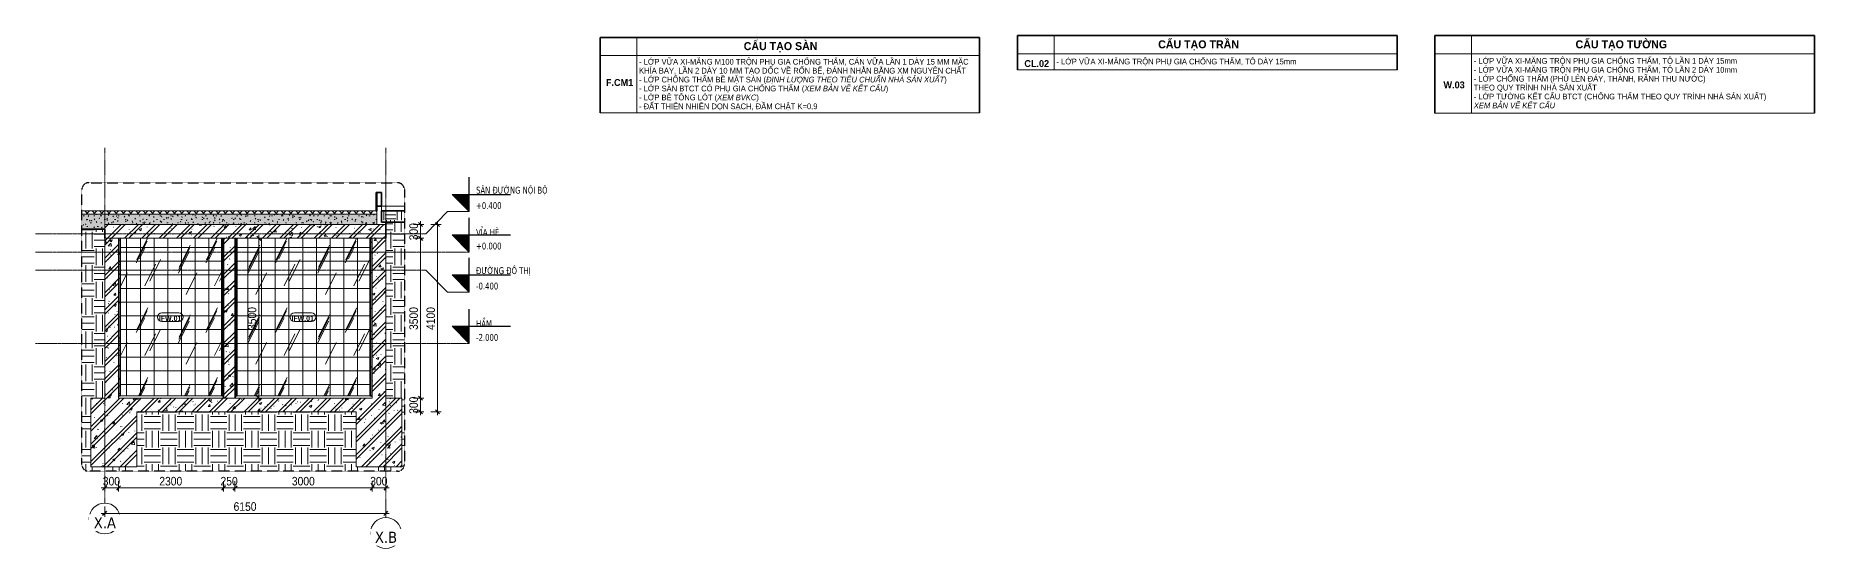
# Model space of a CAD drawing. Header units: millimetres. Extents: x 83532 to 228915, y -7302 to 22802.
# Drawn here: x 190004 to 228915, y -6490 to 4739 of the extents above; entities that cross this region are included whole.
import ezdxf

# ---------------------------------------------------------------- set-up
doc = ezdxf.new("R2010")
doc.units = ezdxf.units.MM
for name, pattern in [('Centre', [31.75, 6.35, -4.7625, 15.875, -4.7625]), ('Grid Line', [22.225, 12.7, -3.175, 3.175, -3.175]), ('Hidden', [7.14375, 4.7625, -2.38125])]:
    doc.linetypes.add(name, pattern=pattern)
for name, color, linetype, lineweight in [('0-3', 10, 'Continuous', 5), ('A-ANNO-DIMS', 211, 'Continuous', 9), ('A-ANNO-DIMS-75', 211, 'Continuous', 9), ('A-DETL-GENF', 92, 'Continuous', 18), ('A-DETL-GENF-1', 9, 'Continuous', 18), ('A-DETL-GENF-3', 92, 'Hidden', 25), ('A-DETL-MEDM', 33, 'Continuous', 35), ('A-DETL-THIN', 151, 'Continuous', 18), ('A-FLOR-FNSH-1', 250, 'Continuous', 35), ('A-FLOR-FNSH-2', 7, 'Continuous', 18), ('A-FLOR-LEVL', 51, 'Continuous', 9), ('A-FLOR-LEVL-1', 51, 'Continuous', 25), ('A-FLOR-LEVL-2', 51, 'Centre', 9), ('A-FLOR-MCUT', 51, 'Continuous', 18), ('A-FLOR-PATT-1', 8, 'Continuous', 18), ('A-WALL', 113, 'Continuous', 18), ('A-WALL-1', 250, 'Continuous', 35), ('A-WALL-IDEN', 211, 'Continuous', 9), ('A-WALL-PATT-1', 111, 'Continuous', 18), ('A-WALL-PATT-2', 254, 'Continuous', 18), ('A-WALL-PATT-3', 9, 'Continuous', 18), ('G-ANNO-TEXT-2', 7, 'Continuous', 9), ('I-WALL', 2, 'Continuous', 18), ('S-GRID-1', 1, 'Grid Line', 9), ('S-GRID-IDEN', 1, 'Continuous', 9)]:
    doc.layers.add(name, color=color, linetype=linetype, lineweight=lineweight)
doc.styles.add('Arial_1', font='arial.ttf', dxfattribs={"width": 0.95, "height": 125})
doc.styles.add('Arial_B', font='arialbd.ttf', dxfattribs={"width": 0.85, "height": 112.5})
doc.styles.add('Arial_B_1', font='arialbd.ttf', dxfattribs={"width": 0.95, "height": 175})
doc.styles.add('Arial_B_2', font='arialbd.ttf', dxfattribs={"width": 0.95, "height": 150})
doc.styles.add('Tahoma_B', font='tahomabd.ttf', dxfattribs={"height": 243.75})
doc.styles.add('Tahoma_B_1', font='tahomabd.ttf', dxfattribs={"width": 0.85, "height": 150})
doc.styles.add('UTM Avo', font='', dxfattribs={"width": 0.9, "height": 187.5})
doc.styles.get('UTM Avo').set_extended_font_data('UTM Avo')
doc.dimstyles.new('1_Dim_chi_tiet_2_5', dxfattribs={"dimscale": 304.8, "dimtxt": 187.368928, "dimasz": 0.295276, "dimexe": 0.246063, "dimexo": 0.0625, "dimgap": 0.024606, "dimtad": 1, "dimdec": 0, "dimrnd": 5, "dimzin": 0, "dimdsep": 46, "dimtxsty": 'UTM Avo', "dimblk1": 'OBLIQUE', "dimblk2": 'OBLIQUE', "dimsah": 1, "dimcen": 0.09, "dimdle": 0.246063, "dimazin": 0, "dimtfac": 1, "dimtdec": 4, "dimtix": 1, "dimtmove": 0, "dimatfit": 3, "dimfxl": 0.492126, "dimfxlon": 1, "dimtvp": 1, "dimtolj": 1, "dimtzin": 0, "dimarcsym": 2})
pattern_1 = [(50, (17973.86, 15725), (546.553, -47.817), [57.15, -628.65]), (355, (17973.86, 15725), (-105.728, 573.17), [45.72, -502.92]), (100.451, (18019.4, 15721), (440.828, 525.35), [48.57, -534.27]), (46.184, (17973.86, 15877.4), (813.237, -126.128), [85.725, -942.975]), (96.636, (18041.6, 15866.9), (712.207, 742.283), [72.855, -801.405]), (351.184, (17973.9, 15877.4), (712.215, 742.276), [68.58, -754.38]), (21, (18050.06, 15839.3), (454.843, -306.796), [57.15, -628.65]), (326, (18050.06, 15839.3), (185.406, 552.564), [45.72, -502.92]), (71.451, (18087.96, 15813.73), (640.251, 245.764), [48.57, -534.27]), (37.5, (17973.86, 15725), (9.2664, 253.665), [5.029, -491.795, 5.029, -505.511, -504.825]), (37.5, (17973.86, 15725), (9.2664, 253.665), [-1007.364, 5.029, -499.796]), (7.5, (17973.86, 15725), (200.4594, 300.5414), [5.029, -286.055, 5.029, -480.365, -192.405]), (7.5, (17973.86, 15725), (200.4594, 300.5414), [-776.478, 5.029, -187.376]), (327.5, (17803.93, 15725), (406.7728, -17.1864), [5.029, -185.471, 5.029, -589.331, -788.67]), (327.5, (17803.93, 15725), (406.7728, -17.1864), [-784.86, 5.029, -783.641]), (317.5, (17727.73, 15725), (444.388, 76.2803), [5.029, -242.621, 5.029, -389.687, -560.07]), (317.5, (17727.73, 15725), (444.388, 76.2803), [-642.366, 5.029, -555.041]), (45, (17973.86, 15725), (-188.5854, 188.5854), []), (45, (17973.86, 16010.75), (-188.5854, 188.5854), [])]
pattern_2 = [(0, (194553.22, 15725), (304.8, 76.2), [25.146, -203.454, 25.146, -203.454, -1219.2]), (0, (194553.22, 15725), (304.8, 76.2), [-457.2, 25.146, -432.054, 25.146, -203.454, -533.4]), (0, (194553.22, 15725), (304.8, 76.2), [-1143, 25.146, -127.254, 25.146, -355.854]), (120, (194667.52, 15763.1), (-218.39114, 225.86454), [25.146, -203.454, 25.146, -203.454, -1219.2]), (120, (194667.52, 15763.1), (-218.39114, 225.86454), [-457.2, 25.146, -432.054, 25.146, -203.454, -533.4]), (120, (194667.52, 15763.1), (-218.39114, 225.86454), [-1143, 25.146, -127.254, 25.146, -355.854]), (240, (194705.62, 15915.5), (-86.40886, -302.06454), [25.146, -203.454, 25.146, -203.454, -1219.2]), (240, (194705.62, 15915.5), (-86.40886, -302.06454), [-457.2, 25.146, -432.054, 25.146, -203.454, -533.4]), (240, (194705.62, 15915.5), (-86.40886, -302.06454), [-1143, 25.146, -127.254, 25.146, -355.854])]
pattern_3 = [(63.435, (196343.5, 15829.33), (-0.001, 1524), [532.46, -2875.3]), (63.435, (194819.5, 15829.33), (-0.001, 1524), [532.46, -2875.3]), (63.435, (197073, 16123.8), (-0.001, 1524), [532.46, -2875.3]), (63.435, (195549, 16123.8), (-0.001, 1524), [532.46, -2875.3]), (63.435, (196962.6, 16019.83), (-0.001, 1524), [532.46, -2875.3]), (63.435, (195438.6, 16019.83), (-0.001, 1524), [532.46, -2875.3]), (63.435, (196850.05, 16615.1), (-0.001, 1524), [258.8, -3148.965]), (63.435, (195326.05, 16615.1), (-0.001, 1524), [258.8, -3148.965]), (63.435, (196776.44, 16522.95), (-0.001, 1524), [532.46, -2875.3]), (63.435, (195252.44, 16522.95), (-0.001, 1524), [532.46, -2875.3]), (63.435, (196789.4, 16589.1), (-0.001, 1524), [532.46, -2875.3]), (63.435, (195265.4, 16589.1), (-0.001, 1524), [532.46, -2875.3]), (63.435, (196174.6, 16298.94), (-0.001, 1524), [532.46, -2875.3]), (63.435, (194650.6, 16298.94), (-0.001, 1524), [532.46, -2875.3]), (63.435, (196187.56, 16376.9), (-0.001, 1524), [532.46, -2875.3]), (63.435, (194663.56, 16376.9), (-0.001, 1524), [532.46, -2875.3]), (63.435, (196191.06, 16433.1), (-0.001, 1524), [532.46, -2875.3]), (63.435, (194667.06, 16433.1), (-0.001, 1524), [532.46, -2875.3])]
pattern_4 = [(50, (194553.2, 15725), (546.553, -47.817), [57.15, -628.65]), (355, (194553.2, 15725), (-105.728, 573.17), [45.72, -502.92]), (100.451, (194598.77, 15721), (440.828, 525.35), [48.57, -534.27]), (46.184, (194553.2, 15877.4), (813.237, -126.128), [85.725, -942.975]), (96.636, (194621, 15866.9), (712.207, 742.283), [72.855, -801.405]), (351.184, (194553.2, 15877.4), (712.215, 742.276), [68.58, -754.38]), (21, (194629.4, 15839.3), (454.843, -306.796), [57.15, -628.65]), (326, (194629.4, 15839.3), (185.406, 552.564), [45.72, -502.92]), (71.451, (194667.3, 15813.73), (640.251, 245.764), [48.57, -534.27]), (37.5, (194553.22, 15725), (9.2664, 253.665), [5.029, -491.795, 5.029, -505.511, -504.825]), (37.5, (194553.22, 15725), (9.2664, 253.665), [-1007.364, 5.029, -499.796]), (7.5, (194553.22, 15725), (200.4594, 300.5414), [5.029, -286.055, 5.029, -480.365, -192.405]), (7.5, (194553.22, 15725), (200.4594, 300.5414), [-776.478, 5.029, -187.376]), (327.5, (194383.3, 15725), (406.7728, -17.1864), [5.029, -185.471, 5.029, -589.331, -788.67]), (327.5, (194383.3, 15725), (406.7728, -17.1864), [-784.86, 5.029, -783.641]), (317.5, (194307.1, 15725), (444.388, 76.2803), [5.029, -242.621, 5.029, -389.687, -560.07]), (317.5, (194307.1, 15725), (444.388, 76.2803), [-642.366, 5.029, -555.041]), (45, (194553.22, 15725), (-188.5854, 188.5854), []), (45, (194553.22, 16010.75), (-188.5854, 188.5854), [])]

# ---------------------------------------------------------------- blocks, each defined once
blk = doc.blocks.new('NCV_TKTC_KET CAU_rvt-6-TKCS_BỂ XLNT - MẶT CẮT 4')
at = {"layer": 'A-WALL-PATT-3'}
h = blk.add_hatch(dxfattribs=at)
h.set_pattern_fill('FP_43', color=256, style=0, pattern_type=2)
h.set_pattern_definition(pattern_1)
h.paths.add_polyline_path([(17537, -3200), (17787, -3200), (17787, 300), (17537, 300), (17537, -1754)])
h = blk.add_hatch(dxfattribs=at)
h.set_pattern_fill('FP_43', color=256, style=0, pattern_type=2)
h.set_pattern_definition(pattern_1)
h.paths.add_polyline_path([(17537, -3200), (17787, -3200), (17787, 300), (17537, 300), (17537, -1754)])
at = {"layer": 'A-WALL-1'}
for p, q in [((17537, 300), (17537, -3200)), ((17787, -3200), (17787, 300))]:
    blk.add_line(p, q, dxfattribs=at)
blk = doc.blocks.new('BORDER VIEW - BORDER VIEW-3430968-TKCS_BỂ XLNT - MẶT CẮT 4')
at = {"layer": 'A-DETL-GENF-3'}
for p, q in [((14437, -4650), (14437, 1366)), ((14587, 1516), (21342, 1516)), ((21492, 1366), (21492, -4650)), ((21342, -4800), (14587, -4800))]:
    blk.add_line(p, q, dxfattribs=at)
for centre, start, end in [((14587, 1366), 90, 180), ((21342, 1366), 0, 90), ((14587, -4650), 180, 270), ((21342, -4650), 270, 360)]:
    blk.add_arc(centre, 150, start, end, dxfattribs=at)
blk = doc.blocks.new('Level - CAO ĐỘ LEVEL-350587-TKCS_BỂ XLNT - MẶT CẮT 4')
at = {"layer": 'A-FLOR-LEVL'}
blk.add_hatch(color=256, dxfattribs=at).paths.add_polyline_path([(22910, 1260), (22910, 885), (22535, 1260)])
at = {"layer": 'A-FLOR-LEVL-1'}
for p, q in [((22910, 885), (22910, 1635)), ((22535, 1260), (22910, 885)), ((22535, 1260), (23810, 1260))]:
    blk.add_line(p, q, dxfattribs=at)
blk = doc.blocks.new('Grid - M_Grid Head - Circle-353313-TKCS_BỂ XLNT - MẶT CẮT 4')
at = {"layer": 'S-GRID-IDEN'}
blk.add_circle((14937, -5834), 338, dxfattribs=at)
blk = doc.blocks.new('DIMBLOCK124-TKCS_BỂ XLNT - MẶT CẮT 4')
at = {"layer": 'A-ANNO-DIMS-75'}
for p, q in [((191516, -5016), (191516, -5241)), ((191516, -5166), (191516, -5016)), ((191816, -5016), (191816, -5241)), ((191816, -5166), (191816, -5016)), ((191441, -5166), (191816, -5166))]:
    blk.add_line(p, q, dxfattribs=at)
at = {"layer": 'A-ANNO-DIMS-75', "lineweight": 25}
for p, q in [((191516, -5166), (191471, -5211)), ((191516, -5166), (191561, -5121)), ((191816, -5166), (191771, -5211)), ((191816, -5166), (191861, -5121))]:
    blk.add_line(p, q, dxfattribs=at)
at = {"layer": 'A-ANNO-DIMS-75', "color": 0, "insert": (191474, -4923), "char_height": 187.5, "width": 462.18, "attachment_point": 1, "line_spacing_factor": 1.110334, "style": 'UTM Avo'}
blk.add_mtext('300', dxfattribs=at)
blk = doc.blocks.new('_Oblique')
at = {"color": 0, "linetype": 'ByBlock', "lineweight": -2}
blk.add_line((-0.5, -0.5), (0.5, 0.5), dxfattribs=at)
blk = doc.blocks.new('DIMBLOCK125-TKCS_BỂ XLNT - MẶT CẮT 4')
at = {"layer": 'A-ANNO-DIMS-75'}
for p, q in [((191816, -5016), (191816, -5241)), ((191816, -5166), (191816, -5016)), ((194116, -5016), (194116, -5241)), ((194116, -5166), (194116, -5016)), ((191816, -5166), (194116, -5166))]:
    blk.add_line(p, q, dxfattribs=at)
at = {"layer": 'A-ANNO-DIMS-75', "lineweight": 25}
for p, q in [((191816, -5166), (191771, -5211)), ((191816, -5166), (191861, -5121)), ((194116, -5166), (194071, -5211)), ((194116, -5166), (194161, -5121))]:
    blk.add_line(p, q, dxfattribs=at)
at = {"layer": 'A-ANNO-DIMS-75', "color": 0, "insert": (192710, -4923), "char_height": 187.5, "width": 616.24, "attachment_point": 1, "line_spacing_factor": 1.110334, "style": 'UTM Avo'}
blk.add_mtext('2300', dxfattribs=at)
blk = doc.blocks.new('DIMBLOCK126-TKCS_BỂ XLNT - MẶT CẮT 4')
at = {"layer": 'A-ANNO-DIMS-75'}
for p, q in [((194116, -5016), (194116, -5241)), ((194116, -5166), (194116, -5016)), ((194366, -5016), (194366, -5241)), ((194366, -5166), (194366, -5016)), ((194116, -5166), (194366, -5166))]:
    blk.add_line(p, q, dxfattribs=at)
at = {"layer": 'A-ANNO-DIMS-75', "lineweight": 25}
for p, q in [((194116, -5166), (194071, -5211)), ((194116, -5166), (194161, -5121)), ((194366, -5166), (194321, -5211)), ((194366, -5166), (194411, -5121))]:
    blk.add_line(p, q, dxfattribs=at)
at = {"layer": 'A-ANNO-DIMS-75', "color": 0, "insert": (194049, -4923), "char_height": 187.5, "width": 462.18, "attachment_point": 1, "line_spacing_factor": 1.110334, "style": 'UTM Avo'}
blk.add_mtext('250', dxfattribs=at)
blk = doc.blocks.new('DIMBLOCK127-TKCS_BỂ XLNT - MẶT CẮT 4')
at = {"layer": 'A-ANNO-DIMS-75'}
for p, q in [((194366, -5016), (194366, -5241)), ((194366, -5166), (194366, -5016)), ((197366, -5016), (197366, -5241)), ((197366, -5166), (197366, -5016)), ((194366, -5166), (197366, -5166))]:
    blk.add_line(p, q, dxfattribs=at)
at = {"layer": 'A-ANNO-DIMS-75', "lineweight": 25}
for p, q in [((194366, -5166), (194321, -5211)), ((194366, -5166), (194411, -5121)), ((197366, -5166), (197321, -5211)), ((197366, -5166), (197411, -5121))]:
    blk.add_line(p, q, dxfattribs=at)
at = {"layer": 'A-ANNO-DIMS-75', "color": 0, "insert": (195610, -4923), "char_height": 187.5, "width": 616.24, "attachment_point": 1, "line_spacing_factor": 1.110334, "style": 'UTM Avo'}
blk.add_mtext('3000', dxfattribs=at)
blk = doc.blocks.new('DIMBLOCK128-TKCS_BỂ XLNT - MẶT CẮT 4')
at = {"layer": 'A-ANNO-DIMS-75'}
for p, q in [((197366, -5016), (197366, -5241)), ((197366, -5166), (197366, -5016)), ((197666, -5016), (197666, -5241)), ((197666, -5166), (197666, -5016)), ((197366, -5166), (197741, -5166))]:
    blk.add_line(p, q, dxfattribs=at)
at = {"layer": 'A-ANNO-DIMS-75', "lineweight": 25}
for p, q in [((197366, -5166), (197321, -5211)), ((197366, -5166), (197411, -5121)), ((197666, -5166), (197621, -5211)), ((197666, -5166), (197711, -5121))]:
    blk.add_line(p, q, dxfattribs=at)
at = {"layer": 'A-ANNO-DIMS-75', "color": 0, "insert": (197324, -4923), "char_height": 187.5, "width": 462.18, "attachment_point": 1, "line_spacing_factor": 1.110334, "style": 'UTM Avo'}
blk.add_mtext('300', dxfattribs=at)
blk = doc.blocks.new('DIMBLOCK129-TKCS_BỂ XLNT - MẶT CẮT 4')
at = {"layer": 'A-ANNO-DIMS-75'}
for p, q in [((191441, -5721), (197741, -5721)), ((191516, -5571), (191516, -5796)), ((191516, -5721), (191516, -5571)), ((197666, -5571), (197666, -5796)), ((197666, -5721), (197666, -5571))]:
    blk.add_line(p, q, dxfattribs=at)
at = {"layer": 'A-ANNO-DIMS-75', "lineweight": 25}
for p, q in [((191516, -5721), (191471, -5766)), ((191516, -5721), (191561, -5676)), ((197666, -5721), (197621, -5766)), ((197666, -5721), (197711, -5676))]:
    blk.add_line(p, q, dxfattribs=at)
at = {"layer": 'A-ANNO-DIMS-75', "color": 0, "insert": (194335, -5478), "char_height": 187.5, "width": 616.24, "attachment_point": 1, "line_spacing_factor": 1.110334, "style": 'UTM Avo'}
blk.add_mtext('6150', dxfattribs=at)
blk = doc.blocks.new('DIMBLOCK130-TKCS_BỂ XLNT - MẶT CẮT 4')
at = {"layer": 'A-ANNO-DIMS-75'}
for p, q in [((198273, -3200), (198498, -3200)), ((198423, -3200), (198273, -3200)), ((198273, -3500), (198498, -3500)), ((198423, -3500), (198273, -3500)), ((198423, -3575), (198423, -3200))]:
    blk.add_line(p, q, dxfattribs=at)
at = {"layer": 'A-ANNO-DIMS-75', "lineweight": 25}
for p, q in [((198423, -3200), (198378, -3155)), ((198423, -3500), (198378, -3455)), ((198423, -3200), (198468, -3245)), ((198423, -3500), (198468, -3545))]:
    blk.add_line(p, q, dxfattribs=at)
at = {"layer": 'A-ANNO-DIMS-75', "color": 0, "insert": (198179, -3543), "char_height": 187.5, "width": 462.18, "attachment_point": 1, "rotation": 90, "line_spacing_factor": 1.110334, "style": 'UTM Avo'}
blk.add_mtext('300', dxfattribs=at)
blk = doc.blocks.new('DIMBLOCK131-TKCS_BỂ XLNT - MẶT CẮT 4')
at = {"layer": 'A-ANNO-DIMS-75'}
for p, q in [((198273, 300), (198498, 300)), ((198423, 300), (198273, 300)), ((198423, -3200), (198423, 300)), ((198273, -3200), (198498, -3200)), ((198423, -3200), (198273, -3200))]:
    blk.add_line(p, q, dxfattribs=at)
at = {"layer": 'A-ANNO-DIMS-75', "lineweight": 25}
for p, q in [((198423, 300), (198378, 345)), ((198423, 300), (198468, 255)), ((198423, -3200), (198378, -3155)), ((198423, -3200), (198468, -3245))]:
    blk.add_line(p, q, dxfattribs=at)
at = {"layer": 'A-ANNO-DIMS-75', "color": 0, "insert": (198179, -1707), "char_height": 187.5, "width": 616.24, "attachment_point": 1, "rotation": 90, "line_spacing_factor": 1.110334, "style": 'UTM Avo'}
blk.add_mtext('3500', dxfattribs=at)
blk = doc.blocks.new('DIMBLOCK132-TKCS_BỂ XLNT - MẶT CẮT 4')
at = {"layer": 'A-ANNO-DIMS-75'}
for p, q in [((198273, 600), (198498, 600)), ((198423, 600), (198273, 600)), ((198423, 300), (198423, 675)), ((198273, 300), (198498, 300)), ((198423, 300), (198273, 300))]:
    blk.add_line(p, q, dxfattribs=at)
at = {"layer": 'A-ANNO-DIMS-75', "lineweight": 25}
for p, q in [((198423, 600), (198378, 645)), ((198423, 600), (198468, 555)), ((198423, 300), (198378, 345)), ((198423, 300), (198468, 255))]:
    blk.add_line(p, q, dxfattribs=at)
at = {"layer": 'A-ANNO-DIMS-75', "color": 0, "insert": (198179, 257), "char_height": 187.5, "width": 462.18, "attachment_point": 1, "rotation": 90, "line_spacing_factor": 1.110334, "style": 'UTM Avo'}
blk.add_mtext('300', dxfattribs=at)
blk = doc.blocks.new('CTL_WALL TAG NO MARK - 10-2062273-TKCS_BỂ XLNT - MẶT CẮT 4')
at = {"layer": 'A-WALL-IDEN'}
for p, q in [((19459, -1331), (19085, -1331)), ((19085, -1519), (19459, -1519))]:
    blk.add_line(p, q, dxfattribs=at)
for centre, radius, start, end in [((19085, -1425), 93.7, 90, 270), ((19459, -1425), 93.8, 270, 90)]:
    blk.add_arc(centre, radius, start, end, dxfattribs=at)
blk = doc.blocks.new('DIMBLOCK133-TKCS_BỂ XLNT - MẶT CẮT 4')
at = {"layer": 'A-ANNO-DIMS-75'}
for p, q in [((195039, 300), (194814, 300)), ((194889, 375), (194889, -3275)), ((194889, 300), (195039, 300)), ((195039, -3200), (194814, -3200)), ((194889, -3200), (195039, -3200))]:
    blk.add_line(p, q, dxfattribs=at)
at = {"layer": 'A-ANNO-DIMS-75', "lineweight": 25}
for p, q in [((194889, 300), (194844, 345)), ((194889, 300), (194934, 255)), ((194889, -3200), (194844, -3155)), ((194889, -3200), (194934, -3245))]:
    blk.add_line(p, q, dxfattribs=at)
at = {"layer": 'A-ANNO-DIMS-75', "color": 0, "insert": (194645, -1707), "char_height": 187.5, "width": 616.24, "attachment_point": 1, "rotation": 90, "line_spacing_factor": 1.110334, "style": 'UTM Avo'}
blk.add_mtext('3500', dxfattribs=at)
blk = doc.blocks.new('DIMBLOCK134-TKCS_BỂ XLNT - MẶT CẮT 4')
at = {"layer": 'A-ANNO-DIMS-75'}
for p, q in [((198648, 600), (198873, 600)), ((198798, 600), (198648, 600)), ((198798, 675), (198798, -3575)), ((198648, -3500), (198873, -3500)), ((198798, -3500), (198648, -3500))]:
    blk.add_line(p, q, dxfattribs=at)
at = {"layer": 'A-ANNO-DIMS-75', "lineweight": 25}
for p, q in [((198798, 600), (198753, 645)), ((198798, 600), (198843, 555)), ((198798, -3500), (198753, -3455)), ((198798, -3500), (198843, -3545))]:
    blk.add_line(p, q, dxfattribs=at)
at = {"layer": 'A-ANNO-DIMS-75', "color": 0, "insert": (198554, -1707), "char_height": 187.5, "width": 616.24, "attachment_point": 1, "rotation": 90, "line_spacing_factor": 1.110334, "style": 'UTM Avo'}
blk.add_mtext('4100', dxfattribs=at)

msp = doc.modelspace()

# ---------------------------------------------------------------- hatches: boundary and pattern name
at = {"layer": 'A-DETL-GENF-1'}
h = msp.add_hatch(dxfattribs=at)
h.set_pattern_fill('FP_51', color=256, style=0, pattern_type=2)
h.set_pattern_definition([(0, (194553.22, 15725), (362.902, 362.902), [362.902, -362.902]), (0, (194553.22, 15861.1), (362.902, 362.902), [362.902, -362.902]), (0, (194553.22, 15997.18), (362.902, 362.902), [362.902, -362.902]), (90, (194598.6, 16042.54), (-362.902, 362.902), [362.902, -362.902]), (90, (194734.67, 16042.54), (-362.902, 362.902), [362.902, -362.902]), (90, (194870.76, 16042.54), (-362.902, 362.902), [362.902, -362.902])])
h.paths.add_polyline_path([(193310, -4800), (197921.2, -4800), (197960, -4794.9), (197996.2, -4779.9), (198028.9, -4754), (198051.1, -4725), (198066.1, -4688.8), (198071.2, -4650), (198071.2, 650), (197666.3, 650), (197666.3, -3200), (198016.3, -3200), (198016.3, -4700), (197016.3, -4700), (197016.3, -3500), (192216.3, -3500), (192216.3, -4700), (191216.3, -4700), (191216.3, -3200), (191516.3, -3200), (191516.3, 500), (191016.3, 500), (191016.3, -4650), (191021.4, -4688.8), (191036.4, -4725), (191060.2, -4756.1), (191091.3, -4779.9), (191127.5, -4794.9), (191166.3, -4800), (193291.5, -4800)])
h = msp.add_hatch(dxfattribs=at)
h.set_pattern_fill('FP_43', color=256, style=0, pattern_type=2)
h.set_pattern_definition(pattern_4)
h.paths.add_polyline_path([(194366.3, 300), (197666.3, 300), (197666.3, 600), (191516.3, 600), (191516.3, 300), (194116.3, 300)])
h = msp.add_hatch(dxfattribs=at)
h.set_pattern_fill('FP_43', color=256, style=0, pattern_type=2)
h.set_pattern_definition(pattern_4)
h.paths.add_polyline_path([(191516.3, -4700), (192216.3, -4700), (192216.3, -3500), (197016.3, -3500), (197016.3, -4700), (198016.3, -4700), (198016.3, -3200), (197666.3, -3200), (197666.3, 300), (197366.3, 300), (197366.3, -3200), (191816.3, -3200), (191816.3, 300), (191516.3, 300), (191516.3, -3200), (191216.3, -3200), (191216.3, -4700)])
at = {"layer": 'A-FLOR-PATT-1'}
h = msp.add_hatch(dxfattribs=at)
h.set_pattern_fill('FP_47', color=256, style=0, pattern_type=2)
h.set_pattern_definition([(45, (194553.22, 15725), (-79.5495, 79.5495), []), (135, (194553.22, 15725), (-79.5495, -79.5495), [])])
h.paths.add_polyline_path([(194366.3, 830), (197467.6, 830), (197467.6, 900), (191016.3, 900), (191016.3, 830), (194116.3, 830)])
h = msp.add_hatch(dxfattribs=at)
h.set_pattern_fill('FP_45', color=256, style=0, pattern_type=2)
h.set_pattern_definition(pattern_2)
h.paths.add_polyline_path([(191016.3, 500), (191516.3, 500), (191516.3, 600), (197467.6, 600), (197467.6, 830), (191016.3, 830)])
h = msp.add_hatch(dxfattribs=at)
h.set_pattern_fill('FP_46', color=256, style=0, pattern_type=2)
h.set_pattern_definition([(50, (194553.22, 15725), (136.6383, -11.95415), [14.288, -157.163]), (355, (194553.22, 15725), (-26.4318, 143.293), [11.43, -125.73]), (100.451, (194564.6, 15724), (110.2073, 131.3379), [12.143, -133.568]), (46.184, (194553.22, 15763.1), (203.3093, -31.5316), [21.431, -235.744]), (96.636, (194570.16, 15760.47), (178.052, 185.5712), [18.214, -200.351]), (351.184, (194553.22, 15763.1), (178.0542, 185.5685), [17.145, -188.595]), (21, (194572.27, 15753.58), (113.7111, -76.6989), [14.287, -157.162]), (326, (194572.27, 15753.58), (46.352, 138.1412), [11.43, -125.73]), (71.451, (194581.75, 15747.18), (160.0634, 61.4411), [12.143, -133.568]), (37.5, (194553.22, 15725), (2.31655, 63.41591), [2.515, -121.691, 2.515, -125.12, -126.206]), (37.5, (194553.22, 15725), (2.31655, 63.41591), [-251.841, 2.515, -123.692]), (7.5, (194553.22, 15725), (50.11464, 75.13506), [2.515, -70.256, 2.515, -118.834, -48.101]), (7.5, (194553.22, 15725), (50.11464, 75.13506), [-194.119, 2.515, -45.587]), (327.5, (194510.74, 15725), (101.69342, -4.29674), [2.515, -45.11, 2.515, -146.075, -197.167]), (327.5, (194510.74, 15725), (101.69342, -4.29674), [-196.215, 2.515, -194.653]), (317.5, (194491.69, 15725), (111.0972, 19.0699), [2.515, -59.398, 2.515, -96.164, -140.018]), (317.5, (194491.69, 15725), (111.0972, 19.0699), [-160.592, 2.515, -137.503])])
h.paths.add_polyline_path([(191016.3, 500), (191516.3, 500), (191516.3, 600), (197467.6, 600), (197467.6, 830), (191016.3, 830)])
h = msp.add_hatch(dxfattribs=at)
h.set_pattern_fill('FP_44', color=256, style=0, pattern_type=2)
h.set_pattern_definition([(0, (194553.22, 15725), (238.125, 238.125), [238.125, -238.125]), (0, (194553.22, 15814.3), (238.125, 238.125), [238.125, -238.125]), (0, (194553.22, 15903.6), (238.125, 238.125), [238.125, -238.125]), (90, (194582.99, 15933.36), (-238.125, 238.125), [238.125, -238.125]), (90, (194672.28, 15933.36), (-238.125, 238.125), [238.125, -238.125]), (90, (194761.58, 15933.36), (-238.125, 238.125), [238.125, -238.125])])
h.paths.add_polyline_path([(197666.3, 650), (198071.2, 650), (198071.2, 900), (197567.6, 900), (197567.6, 650)])
at = {"layer": 'A-WALL-PATT-1'}
h = msp.add_hatch(dxfattribs=at)
h.set_pattern_fill('FP_45', color=256, style=0, pattern_type=2)
h.set_pattern_definition(pattern_2)
h.paths.add_polyline_path([(197467.6, 900), (197467.6, 1300), (197457.6, 1300), (197457.6, 900)])
h = msp.add_hatch(dxfattribs=at)
h.set_pattern_fill('FP_45', color=256, style=0, pattern_type=2)
h.set_pattern_definition(pattern_2)
h.paths.add_polyline_path([(191816.3, -3150), (191846.3, -3150), (191846.3, 300), (191816.3, 300), (191816.3, -1753.8)])
h = msp.add_hatch(dxfattribs=at)
h.set_pattern_fill('FP_48', color=256, style=0, pattern_type=2)
h.set_pattern_definition(pattern_3)
h.paths.add_polyline_path([(191846.3, -3150), (191856.3, -3150), (191856.3, 300), (191846.3, 300), (191846.3, -2287.5)])
h = msp.add_hatch(dxfattribs=at)
h.set_pattern_fill('FP_48', color=256, style=0, pattern_type=2)
h.set_pattern_definition(pattern_3)
h.paths.add_polyline_path([(194086.3, -3150), (194086.3, 300), (194076.3, 300), (194076.3, -3150)])
h = msp.add_hatch(dxfattribs=at)
h.set_pattern_fill('FP_45', color=256, style=0, pattern_type=2)
h.set_pattern_definition(pattern_2)
h.paths.add_polyline_path([(194116.3, -3150), (194116.3, 300), (194086.3, 300), (194086.3, -3150)])
h = msp.add_hatch(dxfattribs=at)
h.set_pattern_fill('FP_45', color=256, style=0, pattern_type=2)
h.set_pattern_definition(pattern_2)
h.paths.add_polyline_path([(194396.3, -3150), (194396.3, 300), (194366.3, 300), (194366.3, -3150)])
h = msp.add_hatch(dxfattribs=at)
h.set_pattern_fill('FP_45', color=256, style=0, pattern_type=2)
h.set_pattern_definition(pattern_2)
h.paths.add_polyline_path([(197366.3, -3150), (197366.3, 300), (197336.3, 300), (197336.3, -3150)])
at = {"layer": 'A-WALL-PATT-2'}
h = msp.add_hatch(dxfattribs=at)
h.set_pattern_fill('FP_48', color=256, style=0, pattern_type=2)
h.set_pattern_definition(pattern_3)
h.paths.add_polyline_path([(194076.3, -3150), (194076.3, 300), (191856.3, 300), (191856.3, -3150), (192549.7, -3150)])
h = msp.add_hatch(dxfattribs=at)
h.set_pattern_fill('FP_50', color=256, style=0, pattern_type=2)
h.set_pattern_definition([(0, (194096.3, -2000), (0, 300), []), (90, (194096.3, -2000), (-300, 2e-14), [])])
h.paths.add_polyline_path([(194076.3, -3150), (194076.3, 300), (191856.3, 300), (191856.3, -3150), (192549.7, -3150)])
h = msp.add_hatch(dxfattribs=at)
h.set_pattern_fill('FP_48', color=256, style=0, pattern_type=2)
h.set_pattern_definition(pattern_3)
h.paths.add_polyline_path([(197326.3, -3150), (197326.3, 300), (194406.3, 300), (194406.3, -3150), (196299.7, -3150)])
h = msp.add_hatch(dxfattribs=at)
h.set_pattern_fill('FP_49', color=256, style=0, pattern_type=2)
h.set_pattern_definition([(0, (197346.3, -2000), (0, 300), []), (90, (197346.3, -2000), (-300, 2e-14), [])])
h.paths.add_polyline_path([(197326.3, -3150), (197326.3, 300), (194406.3, 300), (194406.3, -3150), (196299.7, -3150)])

# ---------------------------------------------------------------- linework, layer by layer
at = {"layer": 'A-DETL-MEDM'}
for p, q in [((202355, 4699.3), (202355, 3049.3)), ((202355, 4699.3), (210655, 4699.3)), ((210655, 3049.3), (210655, 4699.3)), ((211485, 4738.7), (211485, 3988.7)), ((211485, 4738.7), (219785, 4738.7)), ((219785, 3988.7), (219785, 4738.7)), ((220615, 4738.7), (220615, 3038.7)), ((220615, 4738.7), (228915, 4738.7)), ((228915, 3038.7), (228915, 4738.7)), ((191516.3, 500), (191016.3, 500)), ((191516.3, 300), (191516.3, 500)), ((197666.3, 650), (197666.3, 300)), ((198071.2, 650), (197666.3, 650))]:
    msp.add_line(p, q, dxfattribs=at)
at = {"layer": 'A-DETL-THIN'}
for p, q in [((203155, 4699.3), (203155, 3049.3)), ((212285, 4738.7), (212285, 3988.7)), ((221415, 4738.7), (221415, 3038.7)), ((202355, 4299.3), (210655, 4299.3)), ((211485, 4338.7), (219785, 4338.7)), ((220615, 4338.7), (228915, 4338.7)), ((211485, 3988.7), (219785, 3988.7)), ((211485, 3988.7), (219785, 3988.7)), ((202355, 3049.3), (210655, 3049.3)), ((202355, 3049.3), (210655, 3049.3)), ((220615, 3038.7), (228915, 3038.7)), ((220615, 3038.7), (228915, 3038.7)), ((220615, 3038.7), (228915, 3038.7)), ((197666.3, 600), (191516.3, 600)), ((191516.3, 600), (191516.3, 500)), ((191516.3, 300), (191516.3, -3200)), ((191816.3, 300), (191516.3, 300)), ((191816.3, 300), (197366.3, 300)), ((191816.3, -3200), (191816.3, 300)), ((197666.3, 300), (197366.3, 300)), ((197366.3, 300), (197366.3, -3200)), ((197666.3, -3200), (197666.3, 300)), ((191516.3, -3200), (191216.3, -3200)), ((191216.3, -3200), (191216.3, -4700)), ((197366.3, -3200), (191816.3, -3200)), ((192216.3, -4700), (192216.3, -3500)), ((192216.3, -3500), (197016.3, -3500)), ((197016.3, -3500), (197016.3, -4700)), ((198016.3, -3200), (197666.3, -3200)), ((198016.3, -4700), (198016.3, -3200)), ((191216.3, -4700), (192216.3, -4700)), ((197016.3, -4700), (198016.3, -4700))]:
    msp.add_line(p, q, dxfattribs=at)
at = {"layer": 'A-FLOR-FNSH-1'}
for p, q in [((197567.6, 900), (197567.6, 650)), ((198071.2, 900), (197567.6, 900)), ((197567.6, 650), (197666.3, 650))]:
    msp.add_line(p, q, dxfattribs=at)
at = {"layer": 'A-FLOR-FNSH-2'}
for p, q in [((197457.6, 900), (191016.3, 900)), ((197467.6, 600), (197467.6, 900)), ((198071.2, 1000), (197567.6, 1000)), ((197567.6, 1000), (197567.6, 900))]:
    msp.add_line(p, q, dxfattribs=at)
at = {"layer": 'A-FLOR-LEVL'}
for p, q in [((198537, 400), (199013.2, 884.8)), ((199013.2, 884.8), (199489.5, 884.8)), ((198537, -400), (199013.2, -876.2)), ((199013.2, -876.2), (199489.5, -876.2))]:
    msp.add_line(p, q, dxfattribs=at)
at = {"layer": 'A-FLOR-LEVL-2'}
for p, q in [((198537, 400), (190004.1, 400)), ((199489.5, 0), (190004.1, 0)), ((198537, -400), (190004.1, -400)), ((190004.1, -2000), (199489.5, -2000))]:
    msp.add_line(p, q, dxfattribs=at)
at = {"layer": 'A-FLOR-MCUT'}
msp.add_line((197467.6, 830), (191016.3, 830), dxfattribs=at)
at = {"layer": 'A-WALL'}
for p, q in [((191846.3, 300), (191846.3, -3150)), ((194086.3, -3150), (194086.3, 300)), ((194396.3, 300), (194396.3, -3150)), ((197336.3, -3150), (197336.3, 300))]:
    msp.add_line(p, q, dxfattribs=at)
at = {"layer": 'A-WALL-1'}
for p, q in [((197567.6, 1300), (197457.6, 1300)), ((197457.6, 1300), (197457.6, 900)), ((197467.6, 900), (197467.6, 1300)), ((197567.6, 1000), (197567.6, 1300)), ((197457.6, 900), (197467.6, 900)), ((197467.6, 1000), (197567.6, 1000)), ((191856.3, -3150), (191856.3, 300)), ((194076.3, 300), (194076.3, -3150)), ((194116.3, -3150), (194116.3, 300)), ((194366.3, 300), (194366.3, -3150)), ((194406.3, -3150), (194406.3, 300)), ((197326.3, 300), (197326.3, -3150)), ((191816.3, -3150), (191856.3, -3150)), ((194076.3, -3150), (194116.3, -3150)), ((194366.3, -3150), (194406.3, -3150)), ((197326.3, -3150), (197366.3, -3150))]:
    msp.add_line(p, q, dxfattribs=at)
at = {"layer": 'I-WALL'}
for p, q in [((191856.3, -3150), (194076.3, -3150)), ((194406.3, -3150), (197326.3, -3150))]:
    msp.add_line(p, q, dxfattribs=at)
at = {"layer": 'S-GRID-1'}
for p, q in [((191516.3, 406.6), (191516.3, 2281.6)), ((197666.3, 406.6), (197666.3, 2281.6)), ((191516.3, -3621.2), (191516.3, 406.6)), ((197666.3, -3939.5), (197666.3, 406.6)), ((191516.3, -5496.2), (191516.3, -3621.2)), ((197666.3, -5814.5), (197666.3, -3939.5))]:
    msp.add_line(p, q, dxfattribs=at)

# ---------------------------------------------------------------- block references
at = {"layer": '0-3'}
msp.add_blockref('NCV_TKTC_KET CAU_rvt-6-TKCS_BỂ XLNT - MẶT CẮT 4', (176579.4, 0), dxfattribs=at)
at = {"layer": 'A-DETL-GENF'}
msp.add_blockref('BORDER VIEW - BORDER VIEW-3430968-TKCS_BỂ XLNT - MẶT CẮT 4', (176579.4, 0), dxfattribs=at)
at = {"layer": 'A-FLOR-LEVL-1'}
for p in [(176579.4, 0), (176579.4, -884.8), (176579.4, -1761.1), (176579.4, -2884.8)]:
    msp.add_blockref('Level - CAO ĐỘ LEVEL-350587-TKCS_BỂ XLNT - MẶT CẮT 4', p, dxfattribs=at)
at = {"layer": 'A-WALL-IDEN'}
for p in [(173679.4, 0), (176579.4, 0)]:
    msp.add_blockref('CTL_WALL TAG NO MARK - 10-2062273-TKCS_BỂ XLNT - MẶT CẮT 4', p, dxfattribs=at)
at = {"layer": 'S-GRID-IDEN'}
for p in [(176579.4, 0), (182729.4, -318.3)]:
    msp.add_blockref('Grid - M_Grid Head - Circle-353313-TKCS_BỂ XLNT - MẶT CẮT 4', p, dxfattribs=at)

# ---------------------------------------------------------------- texts
at = {"layer": 'A-FLOR-LEVL', "char_height": 150, "line_spacing_factor": 0.996129, "style": 'Tahoma_B_1'}
for s, insert, width, attachment_point in [('\\pxt5.1,10.2,15.3,20.4,25.5,30.6,35.7,40.8,45.9,51,56.1,61.2,66.3,71.4,76.5,81.6,86.7,91.8,96.9,102,107.1,112.2,117.3,122.4,127.5,132.6,137.7,142.8,147.9,153,158.1,163.2;{SÂN ĐƯỜNG NỘI BỘ}', (199639.9, 1240.6), 1885.087, 7), ('\\pxt2.125,4.25,6.375,8.5,10.625,12.75,14.875,17,19.125,21.25,23.375,25.5,27.625,29.75,31.875,34,36.125,38.25,40.375,42.5,44.625,46.75,48.875,51,53.125,55.25,57.375,59.5,61.625,63.75,65.875,68;{+0.400}', (199639.9, 1091.2), 662.362, 1), ('\\pxt5.1,10.2,15.3,20.4,25.5,30.6,35.7,40.8,45.9,51,56.1,61.2,66.3,71.4,76.5,81.6,86.7,91.8,96.9,102,107.1,112.2,117.3,122.4,127.5,132.6,137.7,142.8,147.9,153,158.1,163.2;{VỈA HÈ}', (199639.9, 355.8), 641.325, 7), ('\\pxt2.125,4.25,6.375,8.5,10.625,12.75,14.875,17,19.125,21.25,23.375,25.5,27.625,29.75,31.875,34,36.125,38.25,40.375,42.5,44.625,46.75,48.875,51,53.125,55.25,57.375,59.5,61.625,63.75,65.875,68;{+0.000}', (199639.9, 206.3), 662.362, 1), ('\\pxt5.1,10.2,15.3,20.4,25.5,30.6,35.7,40.8,45.9,51,56.1,61.2,66.3,71.4,76.5,81.6,86.7,91.8,96.9,102,107.1,112.2,117.3,122.4,127.5,132.6,137.7,142.8,147.9,153,158.1,163.2;{ĐƯỜNG ĐÔ THỊ}', (199639.9, -520.5), 1438.2, 7), ('\\pxt2.125,4.25,6.375,8.5,10.625,12.75,14.875,17,19.125,21.25,23.375,25.5,27.625,29.75,31.875,34,36.125,38.25,40.375,42.5,44.625,46.75,48.875,51,53.125,55.25,57.375,59.5,61.625,63.75,65.875,68;{-0.400}', (199639.9, -669.9), 594.787, 1), ('\\pxt5.1,10.2,15.3,20.4,25.5,30.6,35.7,40.8,45.9,51,56.1,61.2,66.3,71.4,76.5,81.6,86.7,91.8,96.9,102,107.1,112.2,117.3,122.4,127.5,132.6,137.7,142.8,147.9,153,158.1,163.2;{HẦM}', (199639.9, -1644.2), 425.85, 7), ('\\pxt2.125,4.25,6.375,8.5,10.625,12.75,14.875,17,19.125,21.25,23.375,25.5,27.625,29.75,31.875,34,36.125,38.25,40.375,42.5,44.625,46.75,48.875,51,53.125,55.25,57.375,59.5,61.625,63.75,65.875,68;{-2.000}', (199639.9, -1793.7), 594.787, 1)]:
    msp.add_mtext(s, dxfattribs=dict(at, insert=insert, width=width, attachment_point=attachment_point))
at = {"layer": 'A-WALL-IDEN', "char_height": 112.5, "width": 443.062, "attachment_point": 5, "line_spacing_factor": 0.936439, "style": 'Arial_B'}
for insert in [(192947, -1454), (195847, -1454)]:
    msp.add_mtext('\\pxqc,t0.02833,0.05667,0.085,0.11333,0.14167,0.17,0.19833,0.22667,0.255,0.28333,0.31167,0.34,0.36833,0.39667,0.425,0.45333,0.48167,0.51,0.53833,0.56667,0.595,0.62333,0.65167,0.68,0.70833,0.73667,0.765,0.79333,0.82167,0.85,0.87833,0.90667;{IFW.01}', dxfattribs=dict(at, insert=insert))
at = {"layer": 'G-ANNO-TEXT-2', "line_spacing_factor": 0.936439}
for s, insert, char_height, width, attachment_point, style in [('\\pxt3.25714,6.51429,9.77143,13.02857,16.28571,19.54286,22.8,26.05714,29.31429,32.57143,35.82857,39.08571,42.34286,45.6,48.85714,52.11429,55.37143,58.62857,61.88571,65.14286,68.4,71.65714,74.91429,78.17143,81.42857,84.68571,87.94286,91.2,94.45714,97.71429,100.97143,104.22857;{CẤU TẠO TRẦN}', (214559.9, 4634.2), 175, 1802.421, 1, 'Arial_B_1'), ('\\pxt3.25714,6.51429,9.77143,13.02857,16.28571,19.54286,22.8,26.05714,29.31429,32.57143,35.82857,39.08571,42.34286,45.6,48.85714,52.11429,55.37143,58.62857,61.88571,65.14286,68.4,71.65714,74.91429,78.17143,81.42857,84.68571,87.94286,91.2,94.45714,97.71429,100.97143,104.22857;{CẤU TẠO TƯỜNG}', (223689.9, 4634.2), 175, 2047.093, 1, 'Arial_B_1'), ('\\pxt3.25714,6.51429,9.77143,13.02857,16.28571,19.54286,22.8,26.05714,29.31429,32.57143,35.82857,39.08571,42.34286,45.6,48.85714,52.11429,55.37143,58.62857,61.88571,65.14286,68.4,71.65714,74.91429,78.17143,81.42857,84.68571,87.94286,91.2,94.45714,97.71429,100.97143,104.22857;{ CẤU TẠO SÀN}', (205429.9, 4594.9), 175, 1710.309, 1, 'Arial_B_1'), ('\\pxt4.56,9.12,13.68,18.24,22.8,27.36,31.92,36.48,41.04,45.6,50.16,54.72,59.28,63.84,68.4,72.96,77.52,82.08,86.64,91.2,95.76,100.32,104.88,109.44,114,118.56,123.12,127.68,132.24,136.8,141.36,145.92;{- LỚP VỮA XI-MĂNG TRỘN PHỤ GIA CHỐNG THẤM, TÔ LẦN 1 DÀY 15mm\\P- LỚP VỮA XI-MĂNG TRỘN PHỤ GIA CHỐNG THẤM, TÔ LẦN 2 DÀY 10mm\\P- LỚP CHỐNG THẤM (PHỦ LÊN ĐÁY, THÀNH, RÃNH THU NƯỚC)\\PTHEO QUY TRÌNH NHÀ SẢN XUẤT\\P- LỚP TƯỜNG KẾT CẤU BTCT (CHỐNG THẤM THEO QUY TRÌNH NHÀ SẢN XUẤT)\\P\\fArial|b0|i1|c0|p34;XEM BẢN VẼ KẾT CẤU}', (221464.1, 4246.8), 125, 7383.4, 1, 'Arial_1'), ('\\pxt4.56,9.12,13.68,18.24,22.8,27.36,31.92,36.48,41.04,45.6,50.16,54.72,59.28,63.84,68.4,72.96,77.52,82.08,86.64,91.2,95.76,100.32,104.88,109.44,114,118.56,123.12,127.68,132.24,136.8,141.36,145.92;{- LỚP VỮA XI-MĂNG M100 TRỘN PHỤ GIA CHỐNG THẤM, CÁN VỮA LẦN 1 DÀY 15 MM MẶC KHÍA BAY, LẦN 2 DÀY 10 MM TẠO DỐC VỀ RỐN BỂ, ĐÁNH NHẲN BẰNG XM NGUYÊN CHẤT\\P- LỚP CHỐNG THẤM BỀ MẶT SÀN (\\fArial|b0|i1|c0|p34;ĐỊNH LƯỢNG THEO TIÊU CHUẨN NHÀ SẢN XUẤT\\fArial|b0|i0|c0|p34;)\\P- LỚP SÀN BTCT CÓ PHỤ GIA CHỐNG THẤM (\\fArial|b0|i1|c0|p34;XEM BẢN VẼ KẾT CẤU\\fArial|b0|i0|c0|p34;)\\P- LỚP BÊ TÔNG LÓT (\\fArial|b0|i1|c0|p34;XEM BVKC\\fArial|b0|i0|c0|p34;)\\P- ĐẤT THIÊN NHIÊN DỌN SẠCH, ĐẦM CHẶT K=0.9}', (203204.1, 4227.4), 125, 7371.05, 1, 'Arial_1'), ('\\pxqc,t3.8,7.6,11.4,15.2,19,22.8,26.6,30.4,34.2,38,41.8,45.6,49.4,53.2,57,60.8,64.6,68.4,72.2,76,79.8,83.6,87.4,91.2,95,98.8,102.6,106.4,110.2,114,117.8,121.6;{CL.02}', (211903.6, 4124.3), 150, 716.3, 5, 'Arial_B_2'), ('\\pxt4.56,9.12,13.68,18.24,22.8,27.36,31.92,36.48,41.04,45.6,50.16,54.72,59.28,63.84,68.4,72.96,77.52,82.08,86.64,91.2,95.76,100.32,104.88,109.44,114,118.56,123.12,127.68,132.24,136.8,141.36,145.92;{- LỚP VỮA XI-MĂNG TRỘN PHỤ GIA CHỐNG THẤM, TÔ DÀY 15mm}', (212334.1, 4231.8), 125, 7383.4, 1, 'Arial_1'), ('\\pxt3.8,7.6,11.4,15.2,19,22.8,26.6,30.4,34.2,38,41.8,45.6,49.4,53.2,57,60.8,64.6,68.4,72.2,76,79.8,83.6,87.4,91.2,95,98.8,102.6,106.4,110.2,114,117.8,121.6;{F.CM1}', (202480, 3785.6), 150, 622.25, 1, 'Arial_B_2'), ('\\pxqc,t3.8,7.6,11.4,15.2,19,22.8,26.6,30.4,34.2,38,41.8,45.6,49.4,53.2,57,60.8,64.6,68.4,72.2,76,79.8,83.6,87.4,91.2,95,98.8,102.6,106.4,110.2,114,117.8,121.6;{W.03}', (221033.3, 3656.9), 150, 716.3, 5, 'Arial_B_2')]:
    msp.add_mtext(s, dxfattribs=dict(at, insert=insert, char_height=char_height, width=width, attachment_point=attachment_point, style=style))

# ---------------------------------------------------------------- dimensions: what is measured, and where the dimension line sits
at = {"layer": 'A-ANNO-DIMS'}
for base, p1, p2, override, picture, middle in [((198422.8, 600), (198272.8, 300), (198272.8, 600), {"dimpost": '<>', "dimfxl": 300}, 'DIMBLOCK132-TKCS_BỂ XLNT - MẶT CẮT 4', (198318.2, 450)), ((198797.8, -3500), (198647.8, 600), (198647.8, -3500), {"dimpost": '<>', "dimfxl": 4100}, 'DIMBLOCK134-TKCS_BỂ XLNT - MẶT CẮT 4', (198693.2, -1450)), ((194888.7, -3200), (195038.7, 300), (195038.7, -3200), {"dimpost": '<>', "dimfxl": 3500}, 'DIMBLOCK133-TKCS_BỂ XLNT - MẶT CẮT 4', (194784.2, -1450)), ((198422.8, 300), (198272.8, -3200), (198272.8, 300), {"dimpost": '<>', "dimfxl": 3500}, 'DIMBLOCK131-TKCS_BỂ XLNT - MẶT CẮT 4', (198318.2, -1450)), ((198422.8, -3200), (198272.8, -3500), (198272.8, -3200), {"dimpost": '<>', "dimfxl": 300}, 'DIMBLOCK130-TKCS_BỂ XLNT - MẶT CẮT 4', (198318.2, -3350))]:
    dim = msp.add_linear_dim(base=base, p1=p1, p2=p2, angle=90, dimstyle='1_Dim_chi_tiet_2_5', override=override, dxfattribs=at)
    dim.commit()
    dim.dimension.update_dxf_attribs({"geometry": picture, "text_midpoint": middle})
for base, p1, p2, override, picture, middle in [((191816.3, -5166.3), (191516.3, -5016.3), (191816.3, -5016.3), {"dimpost": '<>', "dimfxl": 300}, 'DIMBLOCK124-TKCS_BỂ XLNT - MẶT CẮT 4', (191666.3, -5061.8)), ((194116.3, -5166.3), (191816.3, -5016.3), (194116.3, -5016.3), {"dimpost": '<>', "dimfxl": 2300}, 'DIMBLOCK125-TKCS_BỂ XLNT - MẶT CẮT 4', (192966.3, -5061.8)), ((194366.3, -5166.3), (194116.3, -5016.3), (194366.3, -5016.3), {"dimpost": '<>', "dimfxl": 250}, 'DIMBLOCK126-TKCS_BỂ XLNT - MẶT CẮT 4', (194241.3, -5061.8)), ((197366.3, -5166.3), (194366.3, -5016.3), (197366.3, -5016.3), {"dimpost": '<>', "dimfxl": 3000}, 'DIMBLOCK127-TKCS_BỂ XLNT - MẶT CẮT 4', (195866.3, -5061.8)), ((197666.3, -5166.3), (197366.3, -5016.3), (197666.3, -5016.3), {"dimpost": '<>', "dimfxl": 300}, 'DIMBLOCK128-TKCS_BỂ XLNT - MẶT CẮT 4', (197516.3, -5061.8))]:
    dim = msp.add_linear_dim(base=base, p1=p1, p2=p2, dimstyle='1_Dim_chi_tiet_2_5', override=override, dxfattribs=at)
    dim.commit()
    dim.dimension.update_dxf_attribs({"geometry": picture, "text_midpoint": middle})

# ---------------------------------------------------------------- next in the draw order: texts
at = {"layer": 'S-GRID-IDEN', "char_height": 243.75, "width": 565.5, "attachment_point": 5, "line_spacing_factor": 0.996129, "style": 'Tahoma_B', "bg_fill": 3, "box_fill_scale": 1.25, "bg_fill_color": 9, "bg_fill_true_color": 13158600, "bg_fill_transparency": 0}
for s, insert in [('\\pxqc,t3.90769,7.81538,11.72308,15.63077,19.53846,23.44615,27.35385,31.26154,35.16923,39.07692,42.98462,46.89231,50.8,54.70769,58.61538,62.52308,66.43077,70.33846,74.24615,78.15385,82.06154,85.96923,89.87692,93.78462,97.69231,101.6,105.50769,109.41538,113.32308,117.23077,121.13846,125.04615;{X.A}', (191519.8, -5927.4)), ('\\pxqc,t3.90769,7.81538,11.72308,15.63077,19.53846,23.44615,27.35385,31.26154,35.16923,39.07692,42.98462,46.89231,50.8,54.70769,58.61538,62.52308,66.43077,70.33846,74.24615,78.15385,82.06154,85.96923,89.87692,93.78462,97.69231,101.6,105.50769,109.41538,113.32308,117.23077,121.13846,125.04615;{X.B}', (197669.8, -6245.6))]:
    msp.add_mtext(s, dxfattribs=dict(at, insert=insert))

# ---------------------------------------------------------------- next in the draw order: dimensions: what is measured, and where the dimension line sits
at = {"layer": 'A-ANNO-DIMS'}
dim = msp.add_linear_dim(base=(197666.3, -5721.3), p1=(191516.3, -5571.3), p2=(197666.3, -5571.3), dimstyle='1_Dim_chi_tiet_2_5', override={"dimpost": '<>', "dimfxl": 6150}, dxfattribs=at)
dim.commit()
dim.dimension.update_dxf_attribs({"geometry": 'DIMBLOCK129-TKCS_BỂ XLNT - MẶT CẮT 4', "text_midpoint": (194591.3, -5616.8)})

doc.saveas('drawing.dxf')
